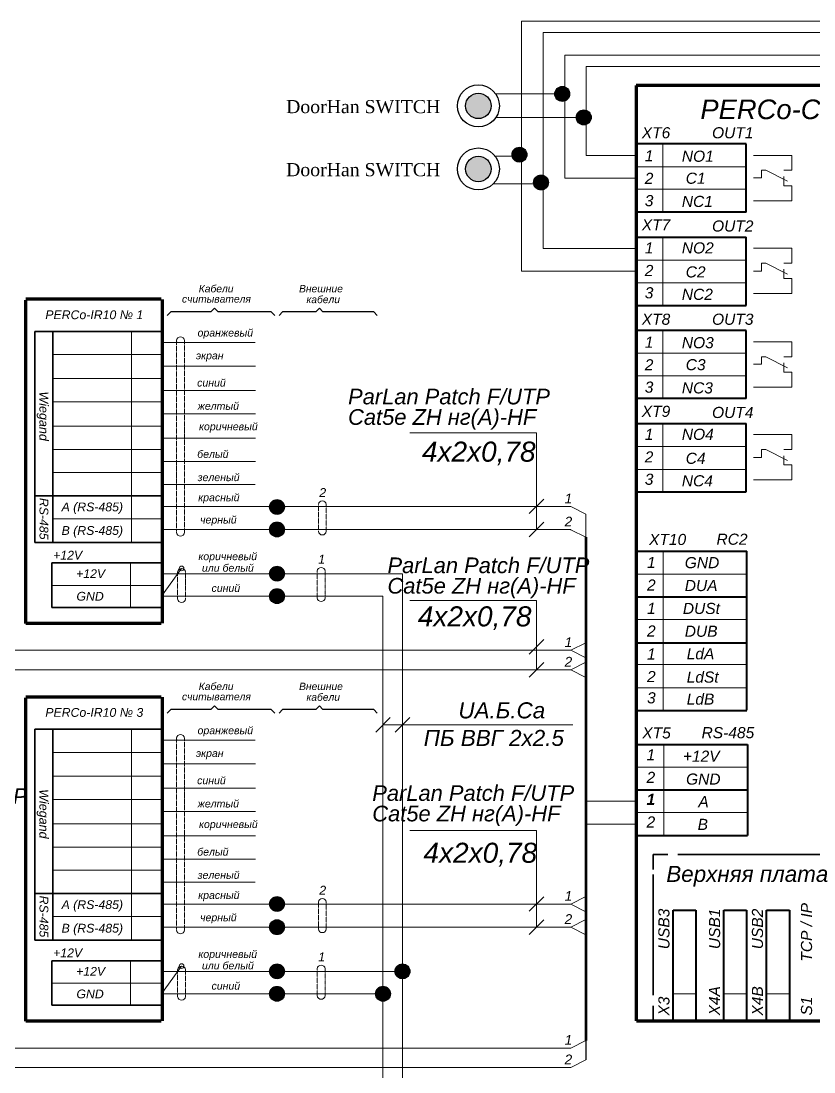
# Model space of a CAD drawing. Header units: millimetres. Extents: x -197802 to 287448, y -91833 to 169529.
# Drawn here: x 141312 to 156164, y 103188 to 122858 of the extents above; entities that cross this region are included whole.
import ezdxf
from ezdxf.lldxf.tags import DXFTag

# ---------------------------------------------------------------- set-up
doc = ezdxf.new("R2010")
doc.units = ezdxf.units.MM
for name, pattern in [('AI-Linetype-1', [1.693333, 0.846667, -0.846667]), ('AI-Linetype-2', [2.469444, 1.058333, -1.411111]), ('AI-Linetype-3', [2.469444, 1.058333, -1.411111]), ('AI-Linetype-4', [2.469444, 1.058333, -1.411111]), ('AI-Linetype-5', [2.469444, 1.058333, -1.411111]), ('AI-Linetype-6', [2.469444, 1.058333, -1.411111]), ('AI-Linetype-7', [2.469444, 1.058333, -1.411111]), ('AI-Linetype-8', [2.469444, 1.058333, -1.411111])]:
    doc.linetypes.add(name, pattern=pattern)
doc.layers.add('СКУД', color=7, linetype='Continuous')
doc.styles.add('0', font='ariali.ttf', dxfattribs={"height": 1})
doc.styles.add('10', font='ariali.ttf', dxfattribs={"height": 1})
doc.styles.add('100', font='ariali.ttf', dxfattribs={"height": 1})
doc.styles.add('101', font='ariali.ttf', dxfattribs={"height": 1})
doc.styles.add('102', font='ariali.ttf', dxfattribs={"height": 1})
doc.styles.add('103', font='ariali.ttf', dxfattribs={"height": 1})
doc.styles.add('106', font='ariali.ttf', dxfattribs={"height": 1})
doc.styles.add('107', font='ariali.ttf', dxfattribs={"height": 1})
doc.styles.add('108', font='ariali.ttf', dxfattribs={"height": 1})
doc.styles.add('109', font='ariali.ttf', dxfattribs={"height": 1})
doc.styles.add('11', font='ariali.ttf', dxfattribs={"height": 1})
doc.styles.add('110', font='ariali.ttf', dxfattribs={"height": 1})
doc.styles.add('111', font='ariali.ttf', dxfattribs={"height": 1})
doc.styles.add('112', font='ariali.ttf', dxfattribs={"height": 1})
doc.styles.add('113', font='ariali.ttf', dxfattribs={"height": 1})
doc.styles.add('114', font='ariali.ttf', dxfattribs={"height": 1})
doc.styles.add('115', font='ariali.ttf', dxfattribs={"height": 1})
doc.styles.add('116', font='ariali.ttf', dxfattribs={"height": 1})
doc.styles.add('117', font='ariali.ttf', dxfattribs={"height": 1})
doc.styles.add('118', font='ariali.ttf', dxfattribs={"height": 1})
doc.styles.add('119', font='ariali.ttf', dxfattribs={"height": 1})
doc.styles.add('120', font='ariali.ttf', dxfattribs={"height": 1})
doc.styles.add('121', font='ariali.ttf', dxfattribs={"height": 1})
doc.styles.add('122', font='ariali.ttf', dxfattribs={"height": 1})
doc.styles.add('124', font='ariali.ttf', dxfattribs={"height": 1})
doc.styles.add('125', font='ariali.ttf', dxfattribs={"height": 1})
doc.styles.add('126', font='ariali.ttf', dxfattribs={"height": 1})
doc.styles.add('127', font='ariali.ttf', dxfattribs={"height": 1})
doc.styles.add('128', font='ariali.ttf', dxfattribs={"height": 1})
doc.styles.add('129', font='ariali.ttf', dxfattribs={"height": 1})
doc.styles.add('13', font='ariali.ttf', dxfattribs={"height": 1})
doc.styles.add('14', font='ariali.ttf', dxfattribs={"height": 1})
doc.styles.add('148', font='ariali.ttf', dxfattribs={"height": 1})
doc.styles.add('149', font='ariali.ttf', dxfattribs={"height": 1})
doc.styles.add('15', font='ariali.ttf', dxfattribs={"height": 1})
doc.styles.add('16', font='ariali.ttf', dxfattribs={"height": 1})
doc.styles.add('17', font='ariali.ttf', dxfattribs={"height": 1})
doc.styles.add('18', font='ariali.ttf', dxfattribs={"height": 1})
doc.styles.add('19', font='ariali.ttf', dxfattribs={"height": 1})
doc.styles.add('2', font='ariali.ttf', dxfattribs={"height": 1})
doc.styles.add('36', font='ariali.ttf', dxfattribs={"height": 1})
doc.styles.add('37', font='ariali.ttf', dxfattribs={"height": 1})
doc.styles.add('38', font='ariali.ttf', dxfattribs={"height": 1})
doc.styles.add('39', font='ariali.ttf', dxfattribs={"height": 1})
doc.styles.add('4', font='ariali.ttf', dxfattribs={"height": 1})
doc.styles.add('5', font='ariali.ttf', dxfattribs={"height": 1})
doc.styles.add('63', font='ariali.ttf', dxfattribs={"height": 1})
doc.styles.add('64', font='ariali.ttf', dxfattribs={"height": 1})
doc.styles.add('65', font='arialbi.ttf', dxfattribs={"height": 1})
doc.styles.add('66', font='ariali.ttf', dxfattribs={"height": 1})
doc.styles.add('69', font='ariali.ttf', dxfattribs={"height": 1})
doc.styles.add('7', font='ariali.ttf', dxfattribs={"height": 1})
doc.styles.add('70', font='ariali.ttf', dxfattribs={"height": 1})
doc.styles.add('71', font='ariali.ttf', dxfattribs={"height": 1})
doc.styles.add('72', font='ariali.ttf', dxfattribs={"height": 1})
doc.styles.add('73', font='ariali.ttf', dxfattribs={"height": 1})
doc.styles.add('74', font='ariali.ttf', dxfattribs={"height": 1})
doc.styles.add('75', font='ariali.ttf', dxfattribs={"height": 1})
doc.styles.add('88', font='ariali.ttf', dxfattribs={"height": 1})
doc.styles.add('89', font='ariali.ttf', dxfattribs={"height": 1})
doc.styles.add('90', font='ariali.ttf', dxfattribs={"height": 1})
doc.styles.add('91', font='ariali.ttf', dxfattribs={"height": 1})
doc.styles.add('92', font='ariali.ttf', dxfattribs={"height": 1})
doc.styles.add('93', font='ariali.ttf', dxfattribs={"height": 1})
doc.styles.add('94', font='ariali.ttf', dxfattribs={"height": 1})
doc.styles.add('95', font='ariali.ttf', dxfattribs={"height": 1})
doc.styles.add('96', font='ariali.ttf', dxfattribs={"height": 1})
doc.styles.add('97', font='ariali.ttf', dxfattribs={"height": 1})
doc.styles.add('98', font='ariali.ttf', dxfattribs={"height": 1})
doc.styles.add('99', font='ariali.ttf', dxfattribs={"height": 1})
doc.styles.add('kvl-200', font='times.ttf')
doc.styles.get("Standard").update_dxf_attribs({"font": 'arial.ttf'})
tags = doc.linetypes.add('New Line1', pattern=[0.7, 0.5, -0.2]).pattern_tags.tags
tags[6:7] = [DXFTag(74, 4), DXFTag(75, 0), DXFTag(340, '0'), DXFTag(46, 1.0), DXFTag(50, 0.0), DXFTag(44, 0.0), DXFTag(45, 0.0)]
tags[4:5] = [DXFTag(74, 4), DXFTag(75, 0), DXFTag(340, '0'), DXFTag(46, 1.0), DXFTag(50, 0.0), DXFTag(44, 0.0), DXFTag(45, 0.0)]
tags = doc.linetypes.add('New Line2', pattern=[0.7, 0.5, -0.2]).pattern_tags.tags
tags[6:7] = [DXFTag(74, 4), DXFTag(75, 0), DXFTag(340, '0'), DXFTag(46, 1.0), DXFTag(50, 0.0), DXFTag(44, 0.0), DXFTag(45, 0.0)]
tags[4:5] = [DXFTag(74, 4), DXFTag(75, 0), DXFTag(340, '0'), DXFTag(46, 1.0), DXFTag(50, 0.0), DXFTag(44, 0.0), DXFTag(45, 0.0)]

# ---------------------------------------------------------------- blocks, each defined once
blk = doc.blocks.new('DoorHan SWITCH')
at = {"layer": 'СКУД'}
h = blk.add_hatch(color=5, dxfattribs=at)
h.dxf.hatch_style = 1
h.paths.add_polyline_path([(167.7, -108.7, 1), (-70.4, -108.7, 1)])
at = {"layer": 'СКУД', "color": 5}
for radius in [196.6, 119]:
    blk.add_circle((48.6, -108.7), radius, dxfattribs=at)

msp = doc.modelspace()

# ---------------------------------------------------------------- hatches: boundary and pattern name
at = {"layer": 'СКУД', "lineweight": 18, "true_color": 0x000000}
h = msp.add_hatch(dxfattribs=at)
h.set_pattern_fill('ANGLE', color=18, scale=1.28)
h.set_pattern_definition([(0, (137913.473, 179209.879), (0, 8.9408), [6.5024, -2.4384]), (90, (137913.473, 179209.879), (-8.9408, 5e-16), [6.5024, -2.4384])])
h.paths.add_polyline_path([(151588, 121494), (151449, 121494), (151310, 121494, 0.999967)])
h.paths.add_polyline_path([(151449, 121633, 0.414214), (151310, 121494), (151449, 121494)])
h.paths.add_polyline_path([(151449, 121633), (151449, 121494), (151588, 121494, 0.414233)])
h = msp.add_hatch(dxfattribs=at)
h.set_pattern_fill('ANGLE', color=18, scale=1.28)
h.set_pattern_definition([(0, (138317.503, 178769.879), (0, 8.9408), [6.5024, -2.4384]), (90, (138317.503, 178769.879), (-8.9408, 5e-16), [6.5024, -2.4384])])
h.paths.add_polyline_path([(151992, 121054), (151853, 121054), (151714, 121054, 0.999967)])
h.paths.add_polyline_path([(151853, 121193, 0.414214), (151714, 121054), (151853, 121054)])
h.paths.add_polyline_path([(151853, 121193), (151853, 121054), (151992, 121054, 0.414233)])
h = msp.add_hatch(dxfattribs=at)
h.set_pattern_fill('ANGLE', color=18, scale=1.28)
h.set_pattern_definition([(0, (137112.693, 178071.933), (0, 8.9408), [6.5024, -2.4384]), (90, (137112.693, 178071.933), (-8.9408, 5e-16), [6.5024, -2.4384])])
h.paths.add_polyline_path([(150788, 120356), (150648, 120356), (150509, 120356, 0.999967)])
h.paths.add_polyline_path([(150648, 120495, 0.414214), (150509, 120356), (150648, 120356)])
h.paths.add_polyline_path([(150648, 120495), (150648, 120356), (150788, 120356, 0.414233)])
h = msp.add_hatch(dxfattribs=at)
h.set_pattern_fill('ANGLE', color=18, scale=1.28)
h.set_pattern_definition([(0, (137516.723, 177551.933), (0, 8.9408), [6.5024, -2.4384]), (90, (137516.723, 177551.933), (-8.9408, 5e-16), [6.5024, -2.4384])])
h.paths.add_polyline_path([(151192, 119836), (151052, 119836), (150913, 119836, 0.999967)])
h.paths.add_polyline_path([(151052, 119975, 0.414214), (150913, 119836), (151052, 119836)])
h.paths.add_polyline_path([(151052, 119975), (151052, 119836), (151192, 119836, 0.414233)])
h = msp.add_hatch(dxfattribs=at)
h.set_pattern_fill('ANGLE', color=18, scale=1.28)
h.set_pattern_definition([(0, (132571.794, 171478.058), (0, 8.9408), [6.5024, -2.4384]), (90, (132571.794, 171478.058), (-8.9408, 5e-16), [6.5024, -2.4384])])
h.paths.add_polyline_path([(146247, 113762), (146107, 113762), (145968, 113762, 0.999967)])
h.paths.add_polyline_path([(146107, 113901, 0.414214), (145968, 113762), (146107, 113762)])
h.paths.add_polyline_path([(146107, 113901), (146107, 113762), (146247, 113762, 0.414233)])
h = msp.add_hatch(dxfattribs=at)
h.set_pattern_fill('ANGLE', color=18, scale=1.28)
h.set_pattern_definition([(0, (132571.794, 171058.015), (0, 8.9408), [6.5024, -2.4384]), (90, (132571.794, 171058.015), (-8.9408, 5e-16), [6.5024, -2.4384])])
h.paths.add_polyline_path([(146247, 113342), (146107, 113342), (145968, 113342, 0.999967)])
h.paths.add_polyline_path([(146107, 113481, 0.414214), (145968, 113342), (146107, 113342)])
h.paths.add_polyline_path([(146107, 113481), (146107, 113342), (146247, 113342, 0.414233)])
h = msp.add_hatch(dxfattribs=at)
h.set_pattern_fill('ANGLE', color=18, scale=1.28)
h.set_pattern_definition([(0, (132571.794, 170230.349), (0, 8.9408), [6.5024, -2.4384]), (90, (132571.794, 170230.349), (-8.9408, 5e-16), [6.5024, -2.4384])])
h.paths.add_polyline_path([(146247, 112514), (146107, 112514), (145968, 112514, 0.999967)])
h.paths.add_polyline_path([(146107, 112654, 0.414214), (145968, 112514), (146107, 112514)])
h.paths.add_polyline_path([(146107, 112654), (146107, 112514), (146247, 112514, 0.414233)])
h = msp.add_hatch(dxfattribs=at)
h.set_pattern_fill('ANGLE', color=18, scale=1.28)
h.set_pattern_definition([(0, (132571.794, 169810.306), (0, 8.9408), [6.5024, -2.4384]), (90, (132571.794, 169810.306), (-8.9408, 5e-16), [6.5024, -2.4384])])
h.paths.add_polyline_path([(146247, 112094), (146107, 112094), (145968, 112094, 0.999967)])
h.paths.add_polyline_path([(146107, 112234, 0.414214), (145968, 112094), (146107, 112094)])
h.paths.add_polyline_path([(146107, 112234), (146107, 112094), (146247, 112094, 0.414233)])
h = msp.add_hatch(dxfattribs=at)
h.set_pattern_fill('ANGLE', color=18, scale=1.28)
h.set_pattern_definition([(0, (132571.794, 164046.991), (0, 8.9408), [6.5024, -2.4384]), (90, (132571.794, 164046.991), (-8.9408, 5e-16), [6.5024, -2.4384])])
h.paths.add_polyline_path([(146247, 106331), (146107, 106331), (145968, 106331, 0.999967)])
h.paths.add_polyline_path([(146107, 106470, 0.414214), (145968, 106331), (146107, 106331)])
h.paths.add_polyline_path([(146107, 106470), (146107, 106331), (146247, 106331, 0.414233)])
h = msp.add_hatch(dxfattribs=at)
h.set_pattern_fill('ANGLE', color=18, scale=1.28)
h.set_pattern_definition([(0, (132571.794, 163614.5815), (0, 8.9408), [6.5024, -2.4384]), (90, (132571.794, 163614.5815), (-8.9408, 5e-16), [6.5024, -2.4384])])
h.paths.add_polyline_path([(146247, 105898), (146107, 105898), (145968, 105898, 0.999967)])
h.paths.add_polyline_path([(146107, 106038, 0.414214), (145968, 105898), (146107, 105898)])
h.paths.add_polyline_path([(146107, 106038), (146107, 105898), (146247, 105898, 0.414233)])
h = msp.add_hatch(dxfattribs=at)
h.set_pattern_fill('ANGLE', color=18, scale=1.28)
h.set_pattern_definition([(0, (132571.794, 162786.915), (0, 8.9408), [6.5024, -2.4384]), (90, (132571.794, 162786.915), (-8.9408, 5e-16), [6.5024, -2.4384])])
h.paths.add_polyline_path([(146247, 105071), (146107, 105071), (145968, 105071, 0.999967)])
h.paths.add_polyline_path([(146107, 105210, 0.414214), (145968, 105071), (146107, 105071)])
h.paths.add_polyline_path([(146107, 105210), (146107, 105071), (146247, 105071, 0.414233)])
h = msp.add_hatch(dxfattribs=at)
h.set_pattern_fill('ANGLE', color=18, scale=1.28)
h.set_pattern_definition([(0, (134921.664, 162786.915), (0, 8.9408), [6.5024, -2.4384]), (90, (134921.664, 162786.915), (-8.9408, 5e-16), [6.5024, -2.4384])])
h.paths.add_polyline_path([(148597, 105071), (148457, 105071), (148318, 105071, 0.999967)])
h.paths.add_polyline_path([(148457, 105210, 0.414214), (148318, 105071), (148457, 105071)])
h.paths.add_polyline_path([(148457, 105210), (148457, 105071), (148597, 105071, 0.414233)])
h = msp.add_hatch(dxfattribs=at)
h.set_pattern_fill('ANGLE', color=18, scale=1.28)
h.set_pattern_definition([(0, (132571.794, 162366.872), (0, 8.9408), [6.5024, -2.4384]), (90, (132571.794, 162366.872), (-8.9408, 5e-16), [6.5024, -2.4384])])
h.paths.add_polyline_path([(146247, 104651), (146107, 104651), (145968, 104651, 0.999967)])
h.paths.add_polyline_path([(146107, 104790, 0.414214), (145968, 104651), (146107, 104651)])
h.paths.add_polyline_path([(146107, 104790), (146107, 104651), (146247, 104651, 0.414233)])
h = msp.add_hatch(dxfattribs=at)
h.set_pattern_fill('ANGLE', color=18, scale=1.28)
h.set_pattern_definition([(0, (134556.366, 162366.872), (0, 8.9408), [6.5024, -2.4384]), (90, (134556.366, 162366.872), (-8.9408, 5e-16), [6.5024, -2.4384])])
h.paths.add_polyline_path([(148231, 104651), (148092, 104651), (147952, 104651, 0.999967)])
h.paths.add_polyline_path([(148092, 104790, 0.414214), (147952, 104651), (148092, 104651)])
h.paths.add_polyline_path([(148092, 104790), (148092, 104651), (148231, 104651, 0.414233)])

# ---------------------------------------------------------------- linework, layer by layer
at = {"layer": 'СКУД', "color": 219, "lineweight": 18, "true_color": 0x642165}
for p, q in [((151496, 122858), (150688, 122858)), ((150688, 122646), (150688, 122858)), ((150688, 122646), (150688, 122220)), ((151900, 122644), (151092, 122644)), ((151092, 122432), (151092, 122644)), ((159978, 122644), (151900, 122644)), ((151092, 122432), (151092, 122006)), ((150688, 120475), (150688, 122220)), ((151092, 118599), (151092, 122006)), ((150189, 120330), (150688, 120330)), ((150156, 119810), (151092, 119810)), ((151900, 118599), (151092, 118599)), ((151900, 118599), (152833, 118599)), ((152025, 118175), (152833, 118175))]:
    msp.add_line(p, q, dxfattribs=at)
at = {"layer": 'СКУД', "color": 217, "lineweight": 18, "true_color": 0x93278f}
for p, q in [((159978, 122006), (151900, 122006)), ((151900, 122006), (151900, 120344)), ((150208, 121494), (151496, 121494)), ((150208, 121054), (151900, 121054)), ((151900, 120344), (152833, 120344))]:
    msp.add_line(p, q, dxfattribs=at)
at = {"layer": 'СКУД', "color": 18, "lineweight": 18, "true_color": 0x000000}
for p, q in [((151496, 118599), (151092, 118599)), ((148592, 115151), (150967, 115151)), ((150967, 113342), (150967, 115151)), ((151103, 113910), (150831, 113638)), ((148107, 113342), (149532, 113342)), ((149532, 113342), (151603, 113342)), ((151103, 113478), (150831, 113206)), ((148592, 112010), (150967, 112010)), ((150967, 110714), (150967, 112010)), ((151103, 111283), (150831, 111011)), ((151103, 110850), (150831, 110579)), ((140318, 110714), (151610, 110714)), ((148228, 109820), (147956, 109548)), ((148593, 109820), (148321, 109548)), ((148782, 109684), (148092, 109684)), ((151647, 109684), (148782, 109684)), ((148592, 107708), (150967, 107708)), ((150967, 105898), (150967, 107708)), ((151103, 106467), (150831, 106195)), ((151103, 106034), (150831, 105763)), ((148107, 105898), (150436, 105898)), ((140318, 103271), (151610, 103271))]:
    msp.add_line(p, q, dxfattribs=at)
at = {"layer": 'СКУД', "color": 7, "lineweight": 9}
for p, q in [((143956, 116614), (141907, 116614)), ((143956, 116168), (141907, 116168)), ((143956, 115733), (141907, 115733)), ((143956, 115278), (141907, 115278)), ((143956, 114838), (141907, 114838)), ((143956, 114411), (141907, 114411)), ((143956, 109170), (141907, 109170)), ((143956, 108725), (141907, 108725)), ((143956, 108290), (141907, 108290)), ((143956, 107834), (141907, 107834)), ((143956, 107395), (141907, 107395)), ((143956, 106967), (141907, 106967))]:
    msp.add_line(p, q, dxfattribs=at)
at = {"layer": 'СКУД', "color": 240, "lineweight": 18, "true_color": 0xed1f24}
for p, q in [((148096, 113774), (149532, 113774)), ((149531, 113774), (151603, 113774)), ((140683, 111080), (151610, 111080)), ((148096, 106331), (150436, 106331)), ((140683, 103636), (151610, 103636))]:
    msp.add_line(p, q, dxfattribs=at)
at = {"layer": 'СКУД', "color": 1, "lineweight": 25}
msp.add_line((151890, 113199), (151890, 113195), dxfattribs=at)
at = {"layer": 'СКУД', "color": 7, "lineweight": 18}
for p, q in [((144320, 112613), (143944, 112094)), ((148457, 112514), (148092, 112514)), ((148457, 105071), (148457, 112514)), ((144320, 105169), (143944, 104651)), ((148092, 105071), (148457, 105071)), ((148457, 102966), (148457, 103448))]:
    msp.add_line(p, q, dxfattribs=at)
at = {"layer": 'СКУД', "color": 5, "lineweight": 18}
for p, q in [((148092, 104651), (148092, 112094)), ((148092, 102540), (148092, 103448))]:
    msp.add_line(p, q, dxfattribs=at)
at = {"layer": 'СКУД', "color": 18, "lineweight": 25, "true_color": 0x000000}
msp.add_line((151890, 106406), (151890, 106474), dxfattribs=at)
at = {"layer": 'СКУД', "color": 219, "lineweight": 18, "true_color": 0x642165}
for points in [[(151496, 122858), (160382, 122858)], [(150688, 120330), (150688, 120475)], [(152025, 118175), (150688, 118175), (150688, 120330)]]:
    msp.add_lwpolyline(points, dxfattribs=at)
at = {"layer": 'СКУД', "color": 217, "lineweight": 18, "true_color": 0x93278f}
for points in [[(151496, 121934), (151496, 122220)], [(151496, 122220), (160382, 122220)], [(152833, 119919), (151496, 119919), (151496, 121934)]]:
    msp.add_lwpolyline(points, dxfattribs=at)
at = {"layer": 'СКУД', "color": 7, "lineweight": 90}
for points in [[(141403, 117656), (143939, 117656)], [(141403, 111582), (141403, 117635)], [(143956, 117645), (143956, 111591)], [(143939, 111582), (141403, 111582)], [(141403, 110212), (143939, 110212)], [(141403, 104138), (141403, 110192)], [(143956, 110202), (143956, 104148)], [(143939, 104138), (141403, 104138)]]:
    msp.add_lwpolyline(points, dxfattribs=at)
at = {"layer": 'СКУД', "color": 7, "lineweight": 25}
for points in [[(144935, 117485), (144866, 117416)], [(145004, 117416), (144935, 117485)], [(146902, 117485), (146832, 117416)], [(146966, 117416), (146902, 117485)], [(144117, 117416), (144048, 117347)], [(144866, 117416), (144117, 117416)], [(146000, 117416), (145004, 117416)], [(146069, 117347), (146000, 117416)], [(146210, 117416), (146146, 117347)], [(146832, 117416), (146210, 117416)], [(147918, 117416), (146966, 117416)], [(147982, 117347), (147918, 117416)], [(144117, 109973), (144048, 109904)], [(144866, 109973), (144117, 109973)], [(144935, 110042), (144866, 109973)], [(145004, 109973), (144935, 110042)], [(146000, 109973), (145004, 109973)], [(146069, 109904), (146000, 109973)], [(146210, 109973), (146146, 109904)], [(146832, 109973), (146210, 109973)], [(146902, 110042), (146832, 109973)], [(146966, 109973), (146902, 110042)], [(147918, 109973), (146966, 109973)], [(147982, 109904), (147918, 109973)]]:
    msp.add_lwpolyline(points, dxfattribs=at)
at = {"layer": 'СКУД', "color": 7, "lineweight": 35}
for points in [[(141573, 117049), (143956, 117049)], [(141573, 117049), (141573, 113098)], [(141907, 113098), (141907, 117049)], [(143945, 113970), (141573, 113970)], [(141573, 113105), (141573, 113098)], [(141573, 113098), (143956, 113098)], [(141892, 111883), (141892, 112715)], [(141892, 112715), (143925, 112715)], [(143925, 111880), (141892, 111880)], [(141573, 109606), (143956, 109606)], [(141573, 109606), (141573, 105654)], [(141907, 105654), (141907, 109606)], [(143945, 106527), (141573, 106527)], [(141573, 105662), (141573, 105654)], [(141573, 105654), (143956, 105654)], [(141892, 104439), (141892, 105271)], [(141892, 105271), (143925, 105271)], [(143925, 104436), (141892, 104436)]]:
    msp.add_lwpolyline(points, dxfattribs=at)
at = {"layer": 'СКУД', "color": 7, "lineweight": 9}
for points in [[(143381, 117038), (143381, 113097)], [(143939, 116614), (141907, 116614)], [(141918, 113538), (143951, 113538)], [(143366, 112715), (143366, 112295)], [(143925, 112295), (141892, 112295)], [(143366, 112295), (143366, 111880)], [(143381, 109594), (143381, 105653)], [(143939, 109170), (141907, 109170)], [(141918, 106095), (143951, 106095)], [(143366, 105271), (143366, 104851)], [(143925, 104851), (141892, 104851)], [(143366, 104851), (143366, 104436)]]:
    msp.add_lwpolyline(points, dxfattribs=at)
at = {"layer": 'СКУД', "color": 7, "linetype": 'AI-Linetype-6', "lineweight": 9}
for points in [[(144224, 116903), (144224, 113297)], [(144224, 109460), (144224, 105854)]]:
    msp.add_lwpolyline(points, dxfattribs=at)
at = {"layer": 'СКУД', "color": 7, "lineweight": 18}
for points in [[(144235, 116863), (144235, 116863)], [(143946, 116842), (145697, 116842)], [(143956, 116399), (145703, 116399)], [(145703, 115943), (143973, 115943)], [(143973, 115508), (145703, 115508)], [(145703, 115053), (143985, 115053)], [(143973, 114613), (145703, 114613)], [(143966, 114186), (145697, 114186)], [(143945, 113970), (141912, 113970)], [(148092, 112514), (143944, 112514)], [(143946, 109399), (145697, 109399)], [(144235, 109419), (144235, 109419)], [(143956, 108955), (145703, 108955)], [(145703, 108500), (143973, 108500)], [(143973, 108065), (145703, 108065)], [(145703, 107609), (143985, 107609)], [(143973, 107170), (145703, 107170)], [(143966, 106743), (145697, 106743)], [(143945, 106527), (141912, 106527)], [(148092, 105071), (143944, 105071)], [(148457, 103448), (148457, 105064)]]:
    msp.add_lwpolyline(points, dxfattribs=at)
at = {"layer": 'СКУД', "color": 7, "linetype": 'AI-Linetype-5', "lineweight": 9}
for points in [[(144373, 116876), (144373, 113290)], [(144373, 109432), (144373, 105847)]]:
    msp.add_lwpolyline(points, dxfattribs=at)
at = {"layer": 'СКУД', "color": 240, "lineweight": 18, "true_color": 0xed1f24}
for points in [[(143957, 113774), (148096, 113774)], [(143957, 106331), (148096, 106331)]]:
    msp.add_lwpolyline(points, dxfattribs=at)
at = {"layer": 'СКУД', "color": 7, "linetype": 'AI-Linetype-8', "lineweight": 9}
for points in [[(146881, 113311), (146881, 113808)], [(146881, 105867), (146881, 106364)]]:
    msp.add_lwpolyline(points, dxfattribs=at)
at = {"layer": 'СКУД', "color": 7, "linetype": 'AI-Linetype-7', "lineweight": 9}
for points in [[(147029, 113808), (147029, 113311)], [(147029, 106364), (147029, 105867)]]:
    msp.add_lwpolyline(points, dxfattribs=at)
at = {"layer": 'СКУД', "color": 18, "lineweight": 18, "true_color": 0x000000}
for points in [[(143946, 113342), (148107, 113342)], [(143946, 105898), (148107, 105898)]]:
    msp.add_lwpolyline(points, dxfattribs=at)
at = {"layer": 'СКУД', "color": 7, "lineweight": 53}
for points in [[(151890, 113199), (151890, 106474)], [(151890, 106474), (151890, 103779)]]:
    msp.add_lwpolyline(points, dxfattribs=at)
at = {"layer": 'СКУД', "color": 7, "linetype": 'AI-Linetype-4', "lineweight": 9}
for points in [[(144245, 112045), (144245, 112542)], [(144245, 104602), (144245, 105098)]]:
    msp.add_lwpolyline(points, dxfattribs=at)
at = {"layer": 'СКУД', "color": 7, "linetype": 'AI-Linetype-3', "lineweight": 9}
for points in [[(144394, 112542), (144394, 112045)], [(144394, 105098), (144394, 104602)]]:
    msp.add_lwpolyline(points, dxfattribs=at)
at = {"layer": 'СКУД', "color": 7, "linetype": 'AI-Linetype-2', "lineweight": 9}
for points in [[(146860, 112063), (146860, 112560)], [(146860, 104620), (146860, 105116)]]:
    msp.add_lwpolyline(points, dxfattribs=at)
at = {"layer": 'СКУД', "color": 7, "linetype": 'AI-Linetype-1', "lineweight": 9}
for points in [[(147009, 112560), (147009, 112063)], [(147009, 105116), (147009, 104620)]]:
    msp.add_lwpolyline(points, dxfattribs=at)
at = {"layer": 'СКУД', "color": 5, "lineweight": 18}
for points in [[(143944, 112094), (148092, 112094)], [(143944, 104651), (148092, 104651)], [(148092, 103448), (148092, 104651)]]:
    msp.add_lwpolyline(points, dxfattribs=at)
at = {"layer": 'СКУД', "color": 18, "true_color": 0x000000}
for centre in [(151449, 121494), (151853, 121054), (150648, 120356), (151052, 119836), (146107, 113762), (146107, 113342), (146107, 112514), (146107, 112094), (146107, 106331), (146107, 105898), (146107, 105071), (148457, 105071), (146107, 104651), (148092, 104651)]:
    msp.add_circle(centre, 139, dxfattribs=at)
at = {"layer": 'СКУД', "color": 7, "lineweight": 18}
for centre, radius in [((151449, 121494), 47.4), ((151853, 121054), 47.4), ((150648, 120356), 47.4), ((151052, 119836), 47.4), ((146107, 113762), 47.4), ((146107, 113342), 47.4), ((144320, 112613), 44.4), ((146107, 112514), 47.4), ((146107, 112094), 47.4), ((146107, 106331), 47.4), ((146107, 105898), 47.4), ((144320, 105169), 44.4), ((146107, 105071), 47.4), ((148457, 105071), 47.4), ((146107, 104651), 47.4), ((148092, 104651), 47.4)]:
    msp.add_circle(centre, radius, dxfattribs=at)
at = {"layer": 'СКУД', "color": 7, "lineweight": 70}
for points in [[(152833, 121650), (152833, 121650), (152833, 104148), (152833, 104148)], [(158642, 121650), (158642, 121650), (152833, 121650), (152833, 121650)], [(152840, 104148), (152840, 104148), (158642, 104148), (158642, 104148)]]:
    msp.add_open_spline(points, degree=3, dxfattribs=at)
at = {"layer": 'СКУД', "color": 7, "lineweight": 40}
for points in [[(154892, 120558), (154892, 120558), (152833, 120558), (152833, 120558)], [(154892, 120129), (154892, 120129), (154892, 120558), (154892, 120558)], [(154892, 119709), (154892, 119709), (154892, 120129), (154892, 120129)], [(154892, 119281), (154892, 119281), (154892, 119709), (154892, 119709)], [(154892, 119281), (154892, 119281), (152833, 119281), (152833, 119281)], [(152833, 118813), (152833, 118813), (154892, 118813), (154892, 118813)], [(154892, 118385), (154892, 118385), (154892, 118813), (154892, 118813)], [(154892, 117956), (154892, 117956), (154892, 118385), (154892, 118385)], [(154892, 117536), (154892, 117536), (154892, 117956), (154892, 117956)], [(152833, 117536), (152833, 117536), (154892, 117536), (154892, 117536)], [(154892, 117068), (154892, 117068), (152833, 117068), (152833, 117068)], [(154892, 116640), (154892, 116640), (154892, 117068), (154892, 117068)], [(154892, 116219), (154892, 116219), (154892, 116640), (154892, 116640)], [(154892, 115791), (154892, 115791), (154892, 116219), (154892, 116219)], [(154892, 115791), (154892, 115791), (152833, 115791), (152833, 115791)], [(152833, 115324), (152833, 115324), (154892, 115324), (154892, 115324)], [(154892, 114895), (154892, 114895), (154892, 115324), (154892, 115324)], [(154892, 114467), (154892, 114467), (154892, 114895), (154892, 114895)], [(154892, 114047), (154892, 114047), (154892, 114467), (154892, 114467)], [(152833, 114047), (152833, 114047), (154892, 114047), (154892, 114047)], [(152838, 112938), (152838, 112938), (154906, 112938), (154906, 112938)], [(154906, 112506), (154906, 112506), (154906, 112935), (154906, 112935)], [(154906, 112078), (154906, 112078), (154906, 112506), (154906, 112506)], [(152838, 112078), (152838, 112078), (154906, 112078), (154906, 112078)], [(154906, 111658), (154906, 111658), (154906, 112078), (154906, 112078)], [(154906, 111229), (154906, 111229), (154906, 111658), (154906, 111658)], [(152838, 111218), (152838, 111218), (154906, 111218), (154906, 111218)], [(154906, 110801), (154906, 110801), (154906, 111229), (154906, 111229)], [(154906, 110381), (154906, 110381), (154906, 110801), (154906, 110801)], [(154906, 109960), (154906, 109960), (154906, 110380), (154906, 110380)], [(154906, 109949), (154906, 109949), (152838, 109949), (152838, 109949)], [(152850, 109320), (152850, 109320), (154919, 109320), (154919, 109320)], [(154919, 109320), (154919, 109320), (154919, 108892), (154919, 108892)], [(154919, 108892), (154919, 108892), (154919, 108463), (154919, 108463)], [(154919, 108463), (154919, 108463), (152850, 108463), (152850, 108463)], [(154919, 108463), (154919, 108463), (154919, 108043), (154919, 108043)], [(154919, 108043), (154919, 108043), (154919, 107615), (154919, 107615)], [(152850, 107615), (152850, 107615), (154919, 107615), (154919, 107615)], [(153525, 106216), (153525, 106216), (153954, 106216), (153954, 106216)], [(153525, 104148), (153525, 104148), (153525, 106216), (153525, 106216)], [(153954, 106216), (153954, 106216), (153954, 104148), (153954, 104148)], [(154475, 106218), (154475, 106218), (154903, 106218), (154903, 106218)], [(154475, 104150), (154475, 104150), (154475, 106218), (154475, 106218)], [(154903, 106218), (154903, 106218), (154903, 104150), (154903, 104150)], [(155277, 106216), (155277, 106216), (155706, 106216), (155706, 106216)], [(155277, 104148), (155277, 104148), (155277, 106216), (155277, 106216)], [(155706, 106216), (155706, 106216), (155706, 104148), (155706, 104148)]]:
    msp.add_open_spline(points, degree=3, dxfattribs=at)
at = {"layer": 'СКУД', "color": 7, "lineweight": 18}
for points in [[(153332, 120558), (153332, 120558), (153332, 120129), (153332, 120129)], [(152833, 120129), (152833, 120129), (154892, 120129), (154892, 120129)], [(153332, 120129), (153332, 120129), (153332, 119709), (153332, 119709)], [(152833, 119709), (152833, 119709), (154892, 119709), (154892, 119709)], [(153332, 119709), (153332, 119709), (153332, 119281), (153332, 119281)], [(153332, 118813), (153332, 118813), (153332, 118385), (153332, 118385)], [(152833, 118385), (152833, 118385), (154892, 118385), (154892, 118385)], [(153332, 118385), (153332, 118385), (153332, 117956), (153332, 117956)], [(154892, 117956), (154892, 117956), (152833, 117956), (152833, 117956)], [(153332, 117956), (153332, 117956), (153332, 117536), (153332, 117536)], [(153332, 117068), (153332, 117068), (153332, 116640), (153332, 116640)], [(152833, 116640), (152833, 116640), (154892, 116640), (154892, 116640)], [(153332, 116640), (153332, 116640), (153332, 116219), (153332, 116219)], [(152833, 116219), (152833, 116219), (154892, 116219), (154892, 116219)], [(153332, 116219), (153332, 116219), (153332, 115791), (153332, 115791)], [(153332, 115324), (153332, 115324), (153332, 114895), (153332, 114895)], [(152833, 114895), (152833, 114895), (154892, 114895), (154892, 114895)], [(153332, 114895), (153332, 114895), (153332, 114467), (153332, 114467)], [(154892, 114467), (154892, 114467), (152833, 114467), (152833, 114467)], [(153332, 114467), (153332, 114467), (153332, 114047), (153332, 114047)], [(153337, 112935), (153337, 112935), (153337, 112506), (153337, 112506)], [(154906, 112506), (154906, 112506), (152838, 112506), (152838, 112506)], [(153337, 112506), (153337, 112506), (153337, 112078), (153337, 112078)], [(153337, 112078), (153337, 112078), (153337, 111658), (153337, 111658)], [(152838, 111658), (152838, 111658), (154906, 111658), (154906, 111658)], [(153337, 111658), (153337, 111658), (153337, 111229), (153337, 111229)], [(153337, 111229), (153337, 111229), (153337, 110801), (153337, 110801)], [(154906, 110812), (154906, 110812), (152838, 110812), (152838, 110812)], [(153337, 110801), (153337, 110801), (153337, 110381), (153337, 110381)], [(154906, 110381), (154906, 110381), (152838, 110381), (152838, 110381)], [(153337, 110381), (153337, 110381), (153337, 109960), (153337, 109960)], [(153350, 108892), (153350, 108892), (153350, 109320), (153350, 109320)], [(152850, 108892), (152850, 108892), (154919, 108892), (154919, 108892)], [(153350, 108463), (153350, 108463), (153350, 108892), (153350, 108892)], [(153350, 108043), (153350, 108043), (153350, 108463), (153350, 108463)], [(152850, 108257), (152850, 108257), (151890, 108257), (151890, 108257)], [(154919, 108043), (154919, 108043), (152850, 108043), (152850, 108043)], [(153350, 107615), (153350, 107615), (153350, 108043), (153350, 108043)], [(152850, 107829), (152850, 107829), (151890, 107829), (151890, 107829)], [(153954, 104648), (153954, 104648), (153525, 104648), (153525, 104648)], [(154903, 104650), (154903, 104650), (154475, 104650), (154475, 104650)], [(155706, 104648), (155706, 104648), (155277, 104648), (155277, 104648)]]:
    msp.add_open_spline(points, degree=3, dxfattribs=at)
at = {"layer": 'СКУД', "color": 7, "lineweight": 9}
for points in [[(155749, 120344), (155749, 120344), (155033, 120344), (155033, 120344)], [(155749, 120064), (155749, 120064), (155749, 120344), (155749, 120344)], [(155181, 120064), (155181, 120064), (155181, 119923), (155181, 119923)], [(155263, 120064), (155263, 120064), (155181, 120064), (155181, 120064)], [(155263, 120064), (155263, 120064), (155181, 120064), (155181, 120064)], [(155667, 119858), (155667, 119858), (155263, 120064), (155263, 120064)], [(155601, 120064), (155601, 120064), (155749, 120064), (155749, 120064)], [(155601, 120064), (155601, 120064), (155749, 120064), (155749, 120064)], [(155181, 119923), (155181, 119923), (155032, 119923), (155032, 119923)], [(155601, 119775), (155601, 119775), (155601, 119948), (155601, 119948)], [(155601, 119775), (155601, 119775), (155749, 119775), (155749, 119775)], [(155601, 119775), (155601, 119775), (155749, 119775), (155749, 119775)], [(155749, 119775), (155749, 119775), (155749, 119495), (155749, 119495)], [(155749, 119495), (155749, 119495), (155033, 119495), (155033, 119495)], [(155749, 118607), (155749, 118607), (155033, 118607), (155033, 118607)], [(155749, 118327), (155749, 118327), (155749, 118607), (155749, 118607)], [(155181, 118327), (155181, 118327), (155181, 118179), (155181, 118179)], [(155263, 118327), (155263, 118327), (155181, 118327), (155181, 118327)], [(155263, 118327), (155263, 118327), (155181, 118327), (155181, 118327)], [(155667, 118121), (155667, 118121), (155263, 118327), (155263, 118327)], [(155601, 118327), (155601, 118327), (155749, 118327), (155749, 118327)], [(155601, 118327), (155601, 118327), (155749, 118327), (155749, 118327)], [(155181, 118179), (155181, 118179), (155032, 118179), (155032, 118179)], [(155601, 118039), (155601, 118039), (155601, 118212), (155601, 118212)], [(155601, 118039), (155601, 118039), (155749, 118039), (155749, 118039)], [(155601, 118039), (155601, 118039), (155749, 118039), (155749, 118039)], [(155749, 118039), (155749, 118039), (155749, 117759), (155749, 117759)], [(155749, 117759), (155749, 117759), (155033, 117759), (155033, 117759)], [(144373, 116876), (144371, 116970), (144229, 116970), (144224, 116876)], [(155749, 116854), (155749, 116854), (155033, 116854), (155033, 116854)], [(155749, 116574), (155749, 116574), (155749, 116854), (155749, 116854)], [(155181, 116574), (155181, 116574), (155181, 116434), (155181, 116434)], [(155263, 116574), (155263, 116574), (155181, 116574), (155181, 116574)], [(155263, 116574), (155263, 116574), (155181, 116574), (155181, 116574)], [(155667, 116368), (155667, 116368), (155263, 116574), (155263, 116574)], [(155601, 116574), (155601, 116574), (155749, 116574), (155749, 116574)], [(155601, 116574), (155601, 116574), (155749, 116574), (155749, 116574)], [(155601, 116285), (155601, 116285), (155601, 116458), (155601, 116458)], [(155181, 116434), (155181, 116434), (155032, 116434), (155032, 116434)], [(155601, 116285), (155601, 116285), (155749, 116285), (155749, 116285)], [(155601, 116285), (155601, 116285), (155749, 116285), (155749, 116285)], [(155749, 116285), (155749, 116285), (155749, 116005), (155749, 116005)], [(155749, 116005), (155749, 116005), (155033, 116005), (155033, 116005)], [(155749, 115118), (155749, 115118), (155033, 115118), (155033, 115118)], [(155749, 114837), (155749, 114837), (155749, 115118), (155749, 115118)], [(155181, 114689), (155181, 114689), (155032, 114689), (155032, 114689)], [(155181, 114837), (155181, 114837), (155181, 114689), (155181, 114689)], [(155263, 114837), (155263, 114837), (155181, 114837), (155181, 114837)], [(155263, 114837), (155263, 114837), (155181, 114837), (155181, 114837)], [(155667, 114632), (155667, 114632), (155263, 114837), (155263, 114837)], [(155601, 114837), (155601, 114837), (155749, 114837), (155749, 114837)], [(155601, 114837), (155601, 114837), (155749, 114837), (155749, 114837)], [(155601, 114549), (155601, 114549), (155601, 114722), (155601, 114722)], [(155601, 114549), (155601, 114549), (155749, 114549), (155749, 114549)], [(155601, 114549), (155601, 114549), (155749, 114549), (155749, 114549)], [(155749, 114549), (155749, 114549), (155749, 114269), (155749, 114269)], [(155749, 114269), (155749, 114269), (155033, 114269), (155033, 114269)], [(147029, 113807), (147027, 113902), (146886, 113902), (146881, 113807)], [(147029, 113311), (147027, 113216), (146886, 113216), (146881, 113311)], [(144373, 113290), (144371, 113196), (144229, 113196), (144224, 113290)], [(144394, 112542), (144391, 112636), (144250, 112636), (144245, 112542)], [(147009, 112560), (147006, 112654), (146865, 112654), (146860, 112560)], [(144394, 112045), (144391, 111950), (144250, 111950), (144245, 112045)], [(147009, 112063), (147006, 111969), (146865, 111969), (146860, 112063)], [(144373, 109432), (144371, 109527), (144229, 109527), (144224, 109432)], [(147029, 106364), (147027, 106459), (146886, 106459), (146881, 106364)], [(144373, 105847), (144371, 105752), (144229, 105752), (144224, 105847)], [(147029, 105867), (147027, 105773), (146886, 105773), (146881, 105867)], [(144394, 105098), (144391, 105193), (144250, 105193), (144245, 105098)], [(147009, 105116), (147006, 105211), (146865, 105211), (146860, 105116)], [(144394, 104602), (144391, 104507), (144250, 104507), (144245, 104602)], [(147009, 104620), (147006, 104525), (146865, 104525), (146860, 104620)]]:
    msp.add_open_spline(points, degree=3, dxfattribs=at)
at = {"layer": 'СКУД', "color": 1, "lineweight": 18}
msp.add_open_spline([(148356, 113774), (148356, 113774), (149531, 113774), (149531, 113774)], degree=3, dxfattribs=at)
at = {"layer": 'СКУД', "color": 240, "lineweight": 18, "true_color": 0xed1f24}
for points in [[(151603, 113774), (151605, 113773), (151608, 113772), (151610, 113771)], [(151610, 113771), (151610, 113771), (151890, 113628), (151890, 113628)], [(151890, 113628), (151890, 113628), (151890, 113199), (151890, 113199)], [(151610, 111080), (151610, 111080), (151890, 111222), (151890, 111222)], [(151610, 111080), (151610, 111080), (151890, 110937), (151890, 110937)], [(151610, 106331), (151610, 106331), (151890, 106474), (151890, 106474)], [(150436, 106331), (150436, 106331), (151610, 106331), (151610, 106331)], [(151610, 106331), (151610, 106331), (151890, 106188), (151890, 106188)], [(151610, 103636), (151610, 103636), (151890, 103779), (151890, 103779)]]:
    msp.add_open_spline(points, degree=3, dxfattribs=at)
at = {"layer": 'СКУД', "color": 18, "lineweight": 18, "true_color": 0x000000}
for points in [[(148356, 113342), (148356, 113342), (149531, 113342), (149531, 113342)], [(151603, 113342), (151605, 113341), (151608, 113340), (151610, 113338)], [(151610, 113338), (151610, 113338), (151890, 113195), (151890, 113195)], [(151610, 110714), (151610, 110714), (151890, 110857), (151890, 110857)], [(151610, 110714), (151610, 110714), (151890, 110572), (151890, 110572)], [(151610, 105898), (151610, 105898), (151890, 106041), (151890, 106041)], [(150436, 105898), (150436, 105898), (151610, 105898), (151610, 105898)], [(151610, 105898), (151610, 105898), (151890, 105756), (151890, 105756)], [(151610, 103271), (151610, 103271), (151890, 103414), (151890, 103414)]]:
    msp.add_open_spline(points, degree=3, dxfattribs=at)
at = {"layer": 'СКУД', "color": 7, "lineweight": 35}
for points in [[(153151, 106980), (153151, 106980), (153151, 107257), (153151, 107257)], [(153151, 107257), (153151, 107257), (153429, 107257), (153429, 107257)], [(153151, 104150), (153151, 104150), (153151, 104428), (153151, 104428)]]:
    msp.add_open_spline(points, degree=3, dxfattribs=at)
at = {"layer": 'СКУД', "color": 7, "linetype": 'New Line2', "lineweight": 35}
msp.add_open_spline([(153615, 107257), (153615, 107257), (156496, 107257), (156496, 107257)], degree=3, dxfattribs=at)
at = {"layer": 'СКУД', "color": 7, "linetype": 'New Line1', "lineweight": 35}
msp.add_open_spline([(153151, 104625), (153151, 104625), (153151, 106881), (153151, 106881)], degree=3, dxfattribs=at)
at = {"layer": 'СКУД', "color": 18, "lineweight": 25, "true_color": 0x000000}
for points in [[(151890, 106406), (151890, 106286), (151890, 106045), (151890, 106045)], [(151890, 103779), (151890, 103658), (151890, 103418), (151890, 103418)]]:
    msp.add_open_spline(points, degree=3, dxfattribs=at)

# ---------------------------------------------------------------- block references
at = {"layer": 'СКУД', "color": 9, "lineweight": 25, "true_color": 0xd19cc7, "xscale": 2, "yscale": 2, "zscale": 2}
for p in [(149781, 121487), (149781, 120307)]:
    msp.add_blockref('DoorHan SWITCH', p, dxfattribs=at)

# ---------------------------------------------------------------- texts
at = {"layer": 'СКУД', "color": 0, "lineweight": 9, "style": 'kvl-200'}
for p in [(146277, 121134), (146277, 119954)]:
    msp.add_text('DoorHan SWITCH', height=245, dxfattribs=at).set_placement(p)
at = {"layer": 'СКУД', "color": 7}
for s, height, style, p in [('PERCo-CT/L14', 366.93, '75', (154036, 121022)), ('XT6', 208.1, '114', (152939, 120663)), ('OUT1', 208.1, '116', (154255, 120663)), ('1', 208, '127', (152995, 120232)), ('NO1', 208.1, '117', (153689, 120224)), ('2', 208, '128', (152995, 119810)), ('С1', 208.1, '118', (153762, 119812)), ('3', 208, '129', (152995, 119392)), ('NС1', 208.1, '119', (153689, 119378)), ('XT7', 208.1, '113', (152939, 118939)), ('OUT2', 208.1, '115', (154255, 118918)), ('1', 208, '124', (152995, 118508)), ('NO2', 208.1, '120', (153689, 118508)), ('2', 208, '125', (152995, 118085)), ('С2', 208.1, '121', (153762, 118059)), ('3', 208, '126', (152995, 117668)), ('NС2', 208.1, '122', (153689, 117639)), ('XT8', 208.1, '2', (152939, 117173)), ('OUT3', 208.1, '13', (154255, 117173)), ('1', 208, '72', (152995, 116743)), ('NO3', 208.1, '14', (153689, 116734)), ('2', 208, '73', (152995, 116320)), ('С3', 208.1, '15', (153762, 116322)), ('3', 208, '74', (152995, 115902)), ('NС3', 208.1, '16', (153689, 115888)), ('XT9', 208.1, '0', (152939, 115449)), ('OUT4', 208.1, '7', (154255, 115428)), ('1', 208, '69', (152995, 115019)), ('NO4', 208.1, '17', (153689, 115019)), ('2', 208, '70', (152995, 114596)), ('С4', 208.1, '18', (153762, 114570)), ('3', 208, '71', (152995, 114178)), ('NС4', 208.1, '19', (153689, 114149)), ('1', 182, '148', (151494, 113832)), ('2', 182, '149', (151494, 113399)), ('XT10', 208.1, '88', (153075, 113051)), ('RC2', 208.1, '89', (154338, 113056)), ('1', 208, '97', (153037, 112621)), ('GND', 208.1, '90', (153744, 112617)), ('2', 208, '98', (153037, 112198)), ('DUA', 208.1, '91', (153744, 112189)), ('1', 208, '99', (153037, 111761)), ('DUSt', 208.1, '92', (153708, 111760)), ('2', 208, '100', (153037, 111338)), ('DUB', 208.1, '93', (153744, 111334)), ('1', 182, '148', (151494, 111141)), ('2', 182, '149', (151494, 110775)), ('1', 208, '102', (153037, 110908)), ('LdA', 208.1, '94', (153780, 110912)), ('2', 208, '103', (153037, 110485)), ('LdSt', 208.1, '95', (153780, 110475)), ('3', 208, '101', (153037, 110087)), ('LdB', 208.1, '96', (153780, 110063)), ('XT5', 208.1, '4', (152948, 109430)), ('RS-485', 208.1, '10', (154059, 109435)), ('1', 208, '63', (153028, 109021)), ('+12V', 208.1, '39', (153709, 108995)), ('2', 208, '64', (153028, 108598)), ('GND', 208.1, '38', (153768, 108566)), ('1', 208, '65', (153028, 108186)), ('A', 208, '37', (153998, 108143)), ('2', 208, '66', (153028, 107763)), ('B', 208, '36', (153985, 107718)), ('Верхняя плата', 300.22, '110', (153398, 106745)), ('1', 182, '148', (151494, 106392)), ('2', 182, '149', (151494, 105959)), ('1', 182, '148', (151494, 103697)), ('2', 182, '149', (151494, 103332))]:
    msp.add_text(s, height=height, dxfattribs=dict(at, style=style)).set_placement(p)
for s, style, p in [('USB3', '112', (153457, 105485)), ('USB1', '109', (154406, 105487)), ('USB2', '107', (155209, 105485)), ('TCP / IP', '11', (156128, 105253)), ('X4A', '108', (154406, 104246)), ('X4B', '106', (155209, 104244)), ('X3', '111', (153457, 104243)), ('S1', '5', (156128, 104244))]:
    msp.add_text(s, height=208.1, rotation=90, dxfattribs=dict(at, style=style)).set_placement(p)
for s, insert, char_height, attachment_point in [('\\fArial|b0|i1|c0|p34;\\W1;Кабели', (145292, 117778), 137.78, 9), ('\\fArial|b0|i1|c0|p34;\\W1;Внешние', (147341, 117778), 137.78, 9), ('\\fArial|b0|i1|c0|p34;\\W1;считывателя', (145618, 117586), 137.78, 9), ('\\fArial|b0|i1|c0|p34;\\W1;кабели', (147287, 117576), 137.78, 9), ('{\\fArial|b0|i1|c204|p34;PERCo-IR10 № 1}', (143602, 117276), 164.66, 9), ('\\fArial|b0|i1|c0|p34;\\W1;оранжевый', (145659, 116911), 141.14, 9), ('\\fArial|b0|i1|c0|p34;\\W1;экран', (145106, 116484), 141.14, 9), ('\\fArial|b0|i1|c0|p34;\\W1;синий', (145147, 116015), 141.14, 9), ('{\\fArial|b0|i1|c204|p34;ParLan Patch F/UTP }', (147438, 115679), 293.39, 7), ('\\fArial|b0|i1|c0|p34;\\W1;желтый', (145395, 115580), 141.14, 9), ('{\\fArial|b0|i1|c204|p34;Cat5e ZH нг(А)-HF}', (147438, 115212), 293.39, 7), ('\\fArial|b0|i1|c0|p34;\\W1;коричневый', (145746, 115156), 141.14, 9), ('{\\fArial|b0|i1|c204|p34;4х2х0,78}', (148821, 114541), 375.54, 7), ('\\fArial|b0|i1|c0|p34;\\W1;белый', (145199, 114680), 141.14, 9), ('\\fArial|b0|i1|c0|p34;\\W1;зеленый', (145406, 114245), 141.14, 9), ('\\fArial|b0|i1|c0|p34;\\W1;2', (147028, 113948), 168.02, 9), ('\\fArial|b0|i1|c0|p34;\\W1;красный', (145405, 113828), 141.14, 9), ('\\fArial|b0|i1|c0|p34;\\W1;A (RS-485)', (143223, 113632), 164.66, 9), ('\\fArial|b0|i1|c0|p34;\\W1;черный', (145351, 113411), 141.14, 9), ('\\fArial|b0|i1|c0|p34;\\W1;B (RS-485)', (143223, 113191), 164.66, 9), ('\\fArial|b0|i1|c0|p34;\\W1;+12V', (142458, 112779), 164.66, 9), ('\\fArial|b0|i1|c0|p34;\\W1;коричневый', (145734, 112725), 141.14, 9), ('\\fArial|b0|i1|c0|p34;\\W1;1', (147008, 112701), 168.02, 9), ('{\\fArial|b0|i1|c204|p34;ParLan Patch F/UTP }', (148176, 112520), 293.39, 7), ('\\fArial|b0|i1|c0|p34;\\W1;+12V', (142888, 112432), 164.66, 9), ('\\fArial|b0|i1|c0|p34;\\W1; или белый', (145673, 112550), 141.14, 9), ('\\fArial|b0|i1|c0|p34;\\W1;синий', (145417, 112171), 141.14, 9), ('{\\fArial|b0|i1|c204|p34;Cat5e ZH нг(А)-HF}', (148176, 112053), 293.39, 7), ('{\\fArial|b0|i1|c204|p34;4х2х0,78}', (148744, 111458), 375.54, 7), ('\\fArial|b0|i1|c0|p34;\\W1;Кабели', (145292, 110334), 137.78, 9), ('\\fArial|b0|i1|c0|p34;\\W1;Внешние', (147341, 110334), 137.78, 9), ('\\fArial|b0|i1|c0|p34;\\W1;считывателя', (145618, 110143), 137.78, 9), ('\\fArial|b0|i1|c0|p34;\\W1;кабели', (147287, 110133), 137.78, 9), ('{\\fArial|b0|i1|c204|p34;PERCo-IR10 № 3}', (143602, 109833), 164.66, 9), ('{\\fArial|b0|i1|c204|p34;UА.Б.Са}', (149504, 109802), 300.44, 7), ('\\fArial|b0|i1|c0|p34;\\W1;оранжевый', (145659, 109468), 141.14, 9), ('{\\fArial|b0|i1|c204|p34;ПБ ВВГ 2х2.5}', (148855, 109286), 300.44, 7), ('\\fArial|b0|i1|c0|p34;\\W1;экран', (145106, 109041), 141.14, 9), ('\\fArial|b0|i1|c0|p34;\\W1;синий', (145147, 108572), 141.14, 9), ('{\\fArial|b0|i1|c204|p34;ParLan Patch F/UTP }', (137654, 108200), 293.39, 7), ('{\\fArial|b0|i1|c204|p34;ParLan Patch F/UTP }', (147891, 108258), 293.39, 7), ('\\fArial|b0|i1|c0|p34;\\W1;желтый', (145395, 108137), 141.14, 9), ('{\\fArial|b0|i1|c204|p34;Cat5e ZH нг(А)-HF}', (147891, 107790), 293.39, 7), ('\\fArial|b0|i1|c0|p34;\\W1;коричневый', (145746, 107712), 141.14, 9), ('{\\fArial|b0|i1|c204|p34;4х2х0,78}', (148850, 107033), 375.54, 7), ('\\fArial|b0|i1|c0|p34;\\W1;белый', (145199, 107236), 141.14, 9), ('\\fArial|b0|i1|c0|p34;\\W1;зеленый', (145406, 106801), 141.14, 9), ('\\fArial|b0|i1|c0|p34;\\W1;2', (147028, 106505), 168.02, 9), ('\\fArial|b0|i1|c0|p34;\\W1;красный', (145405, 106384), 141.14, 9), ('\\fArial|b0|i1|c0|p34;\\W1;A (RS-485)', (143223, 106188), 164.66, 9), ('\\fArial|b0|i1|c0|p34;\\W1;черный', (145351, 105967), 141.14, 9), ('\\fArial|b0|i1|c0|p34;\\W1;B (RS-485)', (143223, 105747), 164.66, 9), ('\\fArial|b0|i1|c0|p34;\\W1;+12V', (142458, 105335), 164.66, 9), ('\\fArial|b0|i1|c0|p34;\\W1;коричневый', (145734, 105281), 141.14, 9), ('\\fArial|b0|i1|c0|p34;\\W1; или белый', (145673, 105106), 141.14, 9), ('\\fArial|b0|i1|c0|p34;\\W1;1', (147008, 105257), 168.02, 9), ('\\fArial|b0|i1|c0|p34;\\W1;+12V', (142888, 104989), 164.66, 9), ('\\fArial|b0|i1|c0|p34;\\W1;синий', (145417, 104727), 141.14, 9)]:
    msp.add_mtext(s, dxfattribs=dict(at, insert=insert, char_height=char_height, attachment_point=attachment_point))
at = {"layer": 'СКУД', "color": 7, "attachment_point": 9, "rotation": 270}
for s, insert, char_height in [('\\fArial|b0|i1|c0|p34;\\W1;Wiegand', (141606, 115000), 168.02), ('\\fArial|b0|i1|c0|p34;\\W1;RS-485', (141657, 113153), 164.66), ('\\fArial|b0|i1|c0|p34;\\W1;Wiegand', (141606, 107556), 168.02), ('\\fArial|b0|i1|c0|p34;\\W1;RS-485', (141657, 105709), 164.66)]:
    msp.add_mtext(s, dxfattribs=dict(at, insert=insert, char_height=char_height))
at = {"layer": 'СКУД', "color": 7, "char_height": 164.66, "width": 153.54, "attachment_point": 9}
for insert in [(142862, 112007), (142862, 104564)]:
    msp.add_mtext('{\\fArial|b0|i1|c204|p34;GND}', dxfattribs=dict(at, insert=insert))

doc.saveas('drawing.dxf')
